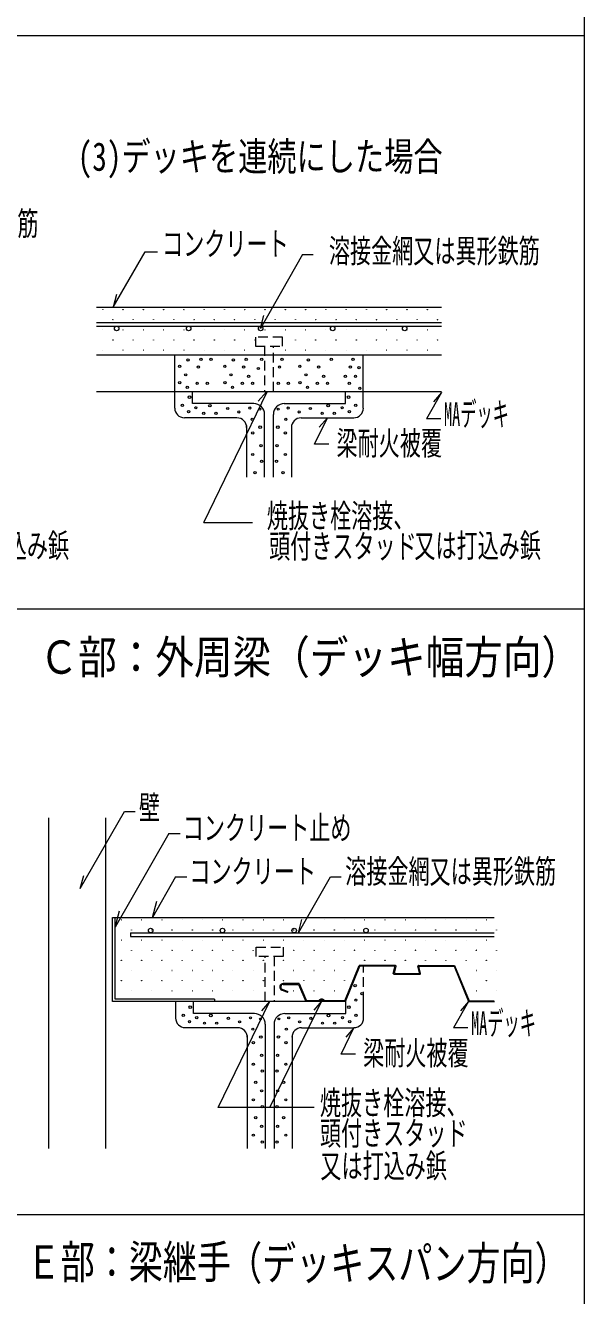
# Model space of a CAD drawing. Units: millimetres, scale not verified. Extents: x -2848 to 2848, y -2045 to 2045.
# Drawn here: x 2297 to 2848, y -821 to 433 of the extents above; entities that cross this region are included whole.
import ezdxf
from ezdxf.enums import TextEntityAlignment as Align

# ---------------------------------------------------------------- set-up
doc = ezdxf.new("R2010")
doc.units = ezdxf.units.MM
doc.header["$LTSCALE"] = 8
doc.linetypes.add('DASHED1', pattern=[1.8, 1.2, -0.6])
for name, color, linetype, lineweight in [('0-0_0', 4, 'Continuous', 9), ('0-4_16', 134, 'Continuous', 18), ('0-5_32', 4, 'Continuous', 9)]:
    doc.layers.add(name, color=color, linetype=linetype, lineweight=lineweight)
doc.layers.add('0-9_96', color=7, linetype='Continuous')
doc.styles.add('ＭＳ ゴシック', font='')
doc.styles.get('ＭＳ ゴシック').set_extended_font_data('MS Gothic')

msp = doc.modelspace()

# ---------------------------------------------------------------- linework, layer by layer
at = {"layer": '0-0_0', "color": 2, "lineweight": 18}
for p, q in [((-2848.301, 422.833), (2848.301, 422.833)), ((2367.076, 139.551), (2707.157, 139.551)), ((2367.076, 135.968), (2707.157, 135.968)), ((2707.157, 107.223), (2367.076, 107.223)), ((2367.076, 71.392), (2707.157, 71.392)), ((2400.571, -462.522), (2400.571, -466.094)), ((2400.571, -462.522), (2759.054, -462.522)), ((2400.571, -466.094), (2759.054, -466.094)), ((2611.871, -529.592), (2626.144, -494.749)), ((2612.446, -530.449), (2626.719, -495.606)), ((2661.655, -494.749), (2626.144, -494.749)), ((2660.552, -495.606), (2626.719, -495.606)), ((2659.694, -502.569), (2661.244, -496.496)), ((2660.798, -501.712), (2662.346, -495.639)), ((2685.464, -501.71), (2683.902, -495.641)), ((2684.593, -494.749), (2720.121, -494.749)), ((2686.57, -502.567), (2685.007, -496.498)), ((2685.698, -495.606), (2719.546, -495.606)), ((2719.546, -495.606), (2733.826, -530.449)), ((2720.121, -494.749), (2734.401, -529.592)), ((2566.717, -512.598), (2551.103, -512.598)), ((2551.103, -513.455), (2566.154, -513.455)), ((2566.154, -513.455), (2573.508, -530.449)), ((2566.717, -512.598), (2574.07, -529.592)), ((2660.386, -503.459), (2685.878, -503.459)), ((2661.49, -502.602), (2684.773, -502.602)), ((2555.358, -521.411), (2549.79, -519.042)), ((2550.125, -518.254), (2555.693, -520.623)), ((2555.358, -521.411), (2555.693, -520.623)), ((2612.446, -530.449), (2573.508, -530.449)), ((2611.871, -529.592), (2574.07, -529.592)), ((2733.826, -529.592), (2759.054, -529.592)), ((2733.826, -530.449), (2759.421, -530.449))]:
    msp.add_line(p, q, dxfattribs=at)
at = {"layer": '0-0_0'}
for p, q in [((2570.074, 206.758), (2580.663, 206.758)), ((2386.618, 167.326), (2383.522, 154.699)), ((2367.076, 154.699), (2707.157, 154.699)), ((2444.162, 55.11), (2444.162, 107.223)), ((2630.07, 55.11), (2630.07, 107.223)), ((2461.646, 71.392), (2612.587, 71.392)), ((2461.646, 59.66), (2461.646, 71.392)), ((2472.674, -57.802), (2535.238, 71.286)), ((2534.554, 71.286), (2526.557, 62.023)), ((2612.587, 59.66), (2612.587, 71.394)), ((2707.157, 70.535), (2692.371, 44.694)), ((2707.157, 70.535), (2699.16, 61.272)), ((2522.039, 59.66), (2461.646, 59.66)), ((2552.193, 59.66), (2612.587, 59.66)), ((2505.502, 45.564), (2453.622, 45.564)), ((2514.962, 37.899), (2514.962, -13.068)), ((2532.682, -13.068), (2532.682, 48.919)), ((2541.551, -13.068), (2541.551, 48.919)), ((2559.271, 37.899), (2559.271, -13.068)), ((2568.73, 45.564), (2620.611, 45.564)), ((2706.438, 44.694), (2692.371, 44.694)), ((2472.674, -57.796), (2520.923, -57.796)), ((2319.594, -349.133), (2319.594, -675.259)), ((2350.911, -418.866), (2394.47, -342.732)), ((2375.801, -349.133), (2375.801, -675.259)), ((2394.47, -342.732), (2404.95, -342.732)), ((2438.354, -364.474), (2385.378, -457.064)), ((2438.354, -364.474), (2449.537, -364.474)), ((2350.911, -418.866), (2354.346, -405.93)), ((2444.965, -407.436), (2422.085, -447.426)), ((2444.965, -407.436), (2456.147, -407.436)), ((2566.076, -462.522), (2597.594, -407.436)), ((2597.594, -407.436), (2608.184, -407.436)), ((2422.085, -447.426), (2426.378, -431.258)), ((2382.878, -530.449), (2382.878, -447.426)), ((2382.878, -447.426), (2759.054, -447.426)), ((2385.378, -457.064), (2389.671, -440.896)), ((2566.076, -462.522), (2569.51, -449.588)), ((2577.508, -530.449), (2382.878, -530.449)), ((2445.062, -546.676), (2445.062, -530.449)), ((2462.486, -542.142), (2462.486, -530.449)), ((2537.698, -530.449), (2529.701, -539.712)), ((2538.062, -635.015), (2589.178, -529.549)), ((2589.157, -529.592), (2581.16, -538.855)), ((2586.675, -529.549), (2588.04, -528.17)), ((2587.926, -529.549), (2589.425, -528.037)), ((2589.178, -529.549), (2590.43, -528.284)), ((2590.416, -529.549), (2591.174, -528.777)), ((2612.909, -542.142), (2612.909, -530.449)), ((2630.333, -546.676), (2630.333, -530.449)), ((2733.826, -530.449), (2719.041, -556.29)), ((2733.826, -530.449), (2725.829, -539.711)), ((2522.673, -542.142), (2462.486, -542.142)), ((2552.722, -542.142), (2612.909, -542.142)), ((2506.192, -556.19), (2454.49, -556.19)), ((2515.619, -563.827), (2515.619, -675.259)), ((2533.278, -552.844), (2533.278, -675.259)), ((2542.117, -552.844), (2542.117, -675.259)), ((2559.776, -563.827), (2559.776, -675.259)), ((2569.202, -556.19), (2620.905, -556.19)), ((2733.106, -556.29), (2719.041, -556.29))]:
    msp.add_line(p, q, dxfattribs=at)
at = {"layer": '0-0_0', "linetype": 'DASHED1'}
for p, q in [((2532.678, 116.181), (2532.678, 71.392)), ((2541.556, 71.392), (2541.556, 116.181)), ((2630.333, -530.449), (2630.333, -494.74))]:
    msp.add_line(p, q, dxfattribs=at)
at = {"layer": '0-0_0', "color": 6, "lineweight": 18}
for p, q in [((2385.378, -527.949), (2385.378, -447.426)), ((2483.476, -527.949), (2385.378, -527.949))]:
    msp.add_line(p, q, dxfattribs=at)
at = {"layer": '0-0_0', "color": 2, "linetype": 'DASHED1', "lineweight": 18}
for p, q in [((2533.274, -530.449), (2533.274, -485.814)), ((2542.121, -485.814), (2542.121, -530.449))]:
    msp.add_line(p, q, dxfattribs=at)
at = {"layer": '0-0_0'}
for points in [[(2383.522, 154.699), (2414.876, 209.498), (2426.991, 209.498)], [(2570.074, 206.758), (2528.867, 133.754), (2531.889, 146.398)], [(2596.075, 19.44), (2582.009, 19.44), (2594.67, 45.564), (2586.674, 36.301)], [(2581.75, -635.064), (2487.053, -635.064), (2537.698, -530.569)], [(2591.509, -529.542), (2591.471, -529.277), (2591.359, -529.02), (2591.177, -528.779), (2590.929, -528.562), (2590.623, -528.374), (2590.269, -528.222), (2589.877, -528.109), (2589.459, -528.04), (2589.029, -528.017), (2588.598, -528.04), (2588.18, -528.109), (2587.788, -528.222), (2587.434, -528.374), (2587.129, -528.562), (2586.881, -528.779), (2586.698, -529.02), (2586.586, -529.277), (2586.548, -529.542)], [(2622.31, -582.313), (2608.244, -582.313), (2620.905, -556.19), (2612.908, -565.452)]]:
    msp.add_lwpolyline(points, dxfattribs=at)
at = {"layer": '0-0_0', "linetype": 'DASHED1'}
msp.add_lwpolyline([(2550.433, 116.181), (2550.433, 125.138), (2523.801, 125.138), (2523.801, 116.181)], close=True, dxfattribs=at)
at = {"layer": '0-0_0', "color": 6, "lineweight": 18}
msp.add_lwpolyline([(2483.476, -527.949), (2483.476, -530.449), (2382.878, -530.449), (2382.878, -447.426), (2385.378, -447.426)], dxfattribs=at)
at = {"layer": '0-0_0', "color": 2, "linetype": 'DASHED1', "lineweight": 18}
msp.add_lwpolyline([(2524.428, -485.814), (2524.428, -476.886), (2550.968, -476.886), (2550.968, -485.814)], close=True, dxfattribs=at)
at = {"layer": '0-0_0'}
for centre in [(2373.176, 152.335), (2393.176, 152.335), (2413.176, 152.335), (2433.176, 152.335), (2453.176, 152.335), (2473.176, 152.335), (2493.176, 152.335), (2513.176, 152.335), (2533.176, 152.335), (2553.176, 152.335), (2573.176, 152.335), (2593.176, 152.335), (2613.176, 152.335), (2633.176, 152.335), (2653.176, 152.335), (2673.176, 152.335), (2693.176, 152.335), (2383.176, 142.335), (2403.176, 142.335), (2423.176, 142.335), (2443.176, 142.335), (2463.176, 142.335), (2483.176, 142.335), (2503.176, 142.335), (2523.176, 142.335), (2543.176, 142.335), (2563.176, 142.335), (2583.176, 142.335), (2603.176, 142.335), (2623.176, 142.335), (2643.176, 142.335), (2663.176, 142.335), (2683.176, 142.335), (2703.176, 142.335), (2373.176, 132.335), (2393.176, 132.335), (2413.176, 132.335), (2433.176, 132.335), (2453.176, 132.335), (2473.176, 132.335), (2493.176, 132.335), (2513.176, 132.335), (2533.176, 132.335), (2553.176, 132.335), (2573.176, 132.335), (2593.176, 132.335), (2613.176, 132.335), (2633.176, 132.335), (2653.176, 132.335), (2673.176, 132.335), (2693.176, 132.335), (2383.176, 122.335), (2403.176, 122.335), (2423.176, 122.335), (2443.176, 122.335), (2463.176, 122.335), (2483.176, 122.335), (2503.176, 122.335), (2523.176, 122.335), (2563.176, 122.335), (2583.176, 122.335), (2603.176, 122.335), (2623.176, 122.335), (2643.176, 122.335), (2663.176, 122.335), (2683.176, 122.335), (2703.176, 122.335), (2373.176, 112.335), (2393.176, 112.335), (2413.176, 112.335), (2433.176, 112.335), (2453.176, 112.335), (2473.176, 112.335), (2493.176, 112.335), (2513.176, 112.335), (2553.176, 112.335), (2573.176, 112.335), (2593.176, 112.335), (2613.176, 112.335), (2633.176, 112.335), (2653.176, 112.335), (2673.176, 112.335), (2693.176, 112.335), (2391.478, -449.79), (2411.478, -449.79), (2431.478, -449.79), (2451.478, -449.79), (2471.478, -449.79), (2491.478, -449.79), (2511.478, -449.79), (2531.478, -449.79), (2551.478, -449.79), (2571.478, -449.79), (2591.478, -449.79), (2611.478, -449.79), (2631.478, -449.79), (2651.478, -449.79), (2671.478, -449.79), (2691.478, -449.79), (2711.478, -449.79), (2731.478, -449.79), (2751.478, -449.79), (2401.478, -459.79), (2421.478, -459.79), (2441.478, -459.79), (2461.478, -459.79), (2481.478, -459.79), (2501.478, -459.79), (2521.478, -459.79), (2541.478, -459.79), (2561.478, -459.79), (2581.478, -459.79), (2601.478, -459.79), (2621.478, -459.79), (2641.478, -459.79), (2661.478, -459.79), (2681.478, -459.79), (2701.478, -459.79), (2721.478, -459.79), (2741.478, -459.79), (2761.478, -459.79), (2391.478, -469.79), (2411.478, -469.79), (2431.478, -469.79), (2451.478, -469.79), (2471.478, -469.79), (2491.478, -469.79), (2511.478, -469.79), (2531.478, -469.79), (2551.478, -469.79), (2571.478, -469.79), (2591.478, -469.79), (2611.478, -469.79), (2631.478, -469.79), (2651.478, -469.79), (2671.478, -469.79), (2691.478, -469.79), (2711.478, -469.79), (2731.478, -469.79), (2751.478, -469.79), (2401.478, -479.79), (2421.478, -479.79), (2441.478, -479.79), (2461.478, -479.79), (2481.478, -479.79), (2501.478, -479.79), (2521.478, -479.79), (2561.478, -479.79), (2581.478, -479.79), (2601.478, -479.79), (2621.478, -479.79), (2641.478, -479.79), (2661.478, -479.79), (2681.478, -479.79), (2701.478, -479.79), (2721.478, -479.79), (2741.478, -479.79), (2761.478, -479.79), (2391.478, -489.79), (2401.478, -499.79), (2411.478, -489.79), (2421.478, -499.79), (2431.478, -489.79), (2441.478, -499.79), (2451.478, -489.79), (2461.478, -499.79), (2471.478, -489.79), (2481.478, -499.79), (2491.478, -489.79), (2501.478, -499.79), (2511.478, -489.79), (2521.478, -499.79), (2531.478, -489.79), (2551.478, -489.79), (2561.478, -499.79), (2571.478, -489.79), (2581.478, -499.79), (2591.478, -489.79), (2601.478, -499.79), (2611.478, -489.79), (2631.478, -489.79), (2651.478, -489.79), (2671.478, -489.79), (2691.478, -489.79), (2711.478, -489.79), (2731.478, -489.79), (2741.478, -499.79), (2751.478, -489.79), (2761.478, -499.79), (2391.478, -509.79), (2411.478, -509.79), (2431.478, -509.79), (2451.478, -509.79), (2471.478, -509.79), (2491.478, -509.79), (2511.478, -509.79), (2531.478, -509.79), (2551.478, -509.79), (2571.478, -509.79), (2591.478, -509.79), (2611.478, -509.79), (2751.478, -509.79), (2401.478, -519.79), (2421.478, -519.79), (2441.478, -519.79), (2461.478, -519.79), (2481.478, -519.79), (2501.478, -519.79), (2521.478, -519.79), (2561.478, -519.79), (2581.478, -519.79), (2601.478, -519.79), (2741.478, -519.79), (2761.478, -519.79)]:
    msp.add_circle(centre, 0.1, dxfattribs=at)
at = {"layer": '0-0_0', "color": 2, "lineweight": 18}
for centre, radius, start, end in [((2660.552, -496.319), 0.714, 345.688, 90), ((2661.655, -495.462), 0.714, 345.688, 90), ((2684.593, -495.462), 0.714, 90, 194.44), ((2685.698, -496.319), 0.714, 90, 194.439), ((2551.103, -515.954), 3.356, 90, 246.954), ((2551.103, -515.954), 2.499, 90, 246.954), ((2660.386, -502.745), 0.714, 165.688, 270), ((2661.49, -501.888), 0.714, 165.688, 270), ((2684.773, -501.888), 0.714, 270, 14.44), ((2685.878, -502.745), 0.714, 270, 14.439)]:
    msp.add_arc(centre, radius, start, end, dxfattribs=at)
for centre, major_axis in [((2386.83, 133.754), (2.239, 0)), ((2457.849, 133.754), (2.239, 0)), ((2528.867, 133.754), (2.239, 0)), ((2599.885, 133.754), (2.239, 0)), ((2670.903, 133.754), (2.239, 0)), ((2420.387, -460.316), (2.232, 0)), ((2491.162, -460.316), (2.232, 0)), ((2561.938, -460.316), (2.232, 0)), ((2632.712, -460.316), (2.232, 0))]:
    msp.add_ellipse(centre, major_axis=major_axis, ratio=0.991012, dxfattribs=at)
at = {"layer": '0-0_0'}
for centre, major_axis in [((2457.338, 102.722), (1.16, 0)), ((2469.945, 103.374), (1.16, 0)), ((2479.945, 103.374), (1.16, 0)), ((2501.962, 102.722), (1.16, 0)), ((2514.569, 103.374), (1.16, 0)), ((2529.945, 103.374), (1.16, 0)), ((2549.945, 103.374), (1.16, 0)), ((2575.898, 102.722), (1.16, 0)), ((2598.505, 103.374), (1.16, 0)), ((2619.945, 103.374), (1.16, 0)), ((2448.899, 96.469), (1.1, 0)), ((2454.917, 87.974), (1.1, 0)), ((2467.401, 95.694), (1.1, 0)), ((2493.524, 96.469), (1.1, 0)), ((2499.541, 87.974), (1.1, 0)), ((2512.025, 95.694), (1.1, 0)), ((2526.627, 94.23), (1.16, 0)), ((2547.401, 95.694), (1.1, 0)), ((2567.46, 96.469), (1.1, 0)), ((2573.477, 87.974), (1.1, 0)), ((2585.961, 95.694), (1.1, 0)), ((2617.401, 95.694), (1.1, 0)), ((2625.864, 94.935), (1.16, 0)), ((2449.019, 80.13), (1.16, 0)), ((2456.465, 75.716), (1.1, 0)), ((2466.242, 79.537), (1.1, 0)), ((2476.242, 79.537), (1.1, 0)), ((2493.644, 80.13), (1.16, 0)), ((2501.089, 75.716), (1.1, 0)), ((2510.866, 79.537), (1.1, 0)), ((2517.014, 86.498), (1.1, 0)), ((2520.866, 79.537), (1.1, 0)), ((2546.242, 79.537), (1.1, 0)), ((2556.242, 79.537), (1.1, 0)), ((2567.58, 80.13), (1.16, 0)), ((2575.025, 75.716), (1.1, 0)), ((2584.802, 79.537), (1.1, 0)), ((2590.95, 86.498), (1.1, 0)), ((2594.802, 79.537), (1.1, 0)), ((2612.39, 86.498), (1.1, 0)), ((2616.242, 79.537), (1.1, 0)), ((2622.39, 86.498), (1.1, 0)), ((2626.692, 74.68), (1.1, 0)), ((2458.603, 65.874), (1.297, 0)), ((2615.63, 65.874), (1.297, 0)), ((2451.664, 57.835), (1.16, 0)), ((2457.832, 51.611), (1.1, 0)), ((2464.985, 55.501), (1.069, 0)), ((2472.738, 50.055), (1.07, 0)), ((2478.864, 57.576), (1.297, 0)), ((2484.774, 50.055), (1.07, 0)), ((2496.339, 54.722), (1.1, 0)), ((2507.391, 51.351), (1.069, 0)), ((2518.185, 55.242), (1.07, 0)), ((2527.951, 54.204), (0.935, 0)), ((2546.282, 54.204), (0.935, 0)), ((2556.048, 55.242), (1.07, 0)), ((2566.842, 51.351), (1.069, 0)), ((2577.894, 54.722), (1.1, 0)), ((2589.459, 50.055), (1.07, 0)), ((2595.37, 57.576), (1.297, 0)), ((2601.496, 50.055), (1.07, 0)), ((2609.248, 55.501), (1.069, 0)), ((2616.402, 51.611), (1.1, 0)), ((2622.57, 57.835), (1.16, 0)), ((2520.498, 44.09), (1.07, 0)), ((2553.735, 44.09), (1.07, 0)), ((2521.012, 30.605), (1.16, 0)), ((2528.466, 36.311), (1.297, 0)), ((2545.769, 36.311), (1.297, 0)), ((2553.222, 30.605), (1.16, 0)), ((2529.235, 18.157), (1.07, 0)), ((2544.997, 18.157), (1.07, 0)), ((2521.012, 9.34), (1.038, 0)), ((2529.75, 2.598), (1.16, 0)), ((2544.483, 2.598), (1.16, 0)), ((2553.222, 9.34), (1.038, 0)), ((2523.325, -8.554), (1.16, 0)), ((2550.908, -8.554), (1.16, 0)), ((2621.926, -514.767), (1.292, 0)), ((2628.842, -522.779), (1.156, 0)), ((2459.454, -535.949), (1.292, 0)), ((2615.942, -535.949), (1.292, 0)), ((2622.694, -528.982), (1.097, 0)), ((2452.538, -543.961), (1.156, 0)), ((2458.684, -550.163), (1.097, 0)), ((2465.814, -546.287), (1.066, 0)), ((2473.539, -551.714), (1.066, 0)), ((2479.645, -544.218), (1.292, 0)), ((2485.535, -551.714), (1.066, 0)), ((2497.06, -547.062), (1.096, 0)), ((2508.074, -550.422), (1.066, 0)), ((2518.831, -546.545), (1.066, 0)), ((2528.563, -547.578), (0.932, 0)), ((2546.831, -547.578), (0.932, 0)), ((2556.565, -546.545), (1.066, 0)), ((2567.321, -550.422), (1.066, 0)), ((2578.334, -547.062), (1.096, 0)), ((2589.86, -551.714), (1.066, 0)), ((2595.751, -544.218), (1.292, 0)), ((2601.855, -551.714), (1.066, 0)), ((2609.581, -546.287), (1.066, 0)), ((2616.71, -550.163), (1.097, 0)), ((2622.857, -543.961), (1.156, 0)), ((2521.136, -557.658), (1.066, 0)), ((2554.259, -557.658), (1.066, 0)), ((2521.648, -571.098), (1.156, 0)), ((2529.076, -565.411), (1.292, 0)), ((2546.32, -565.411), (1.292, 0)), ((2553.747, -571.098), (1.156, 0)), ((2529.844, -583.502), (1.066, 0)), ((2545.551, -583.502), (1.066, 0)), ((2521.648, -592.29), (1.034, 0)), ((2530.356, -599.009), (1.156, 0)), ((2545.039, -599.009), (1.156, 0)), ((2553.747, -592.29), (1.034, 0)), ((2523.954, -610.122), (1.156, 0)), ((2551.442, -610.122), (1.156, 0)), ((2521.648, -627.29), (1.034, 0)), ((2529.844, -618.502), (1.066, 0)), ((2545.551, -618.502), (1.066, 0)), ((2553.747, -627.29), (1.034, 0)), ((2530.356, -634.009), (1.156, 0)), ((2545.039, -634.009), (1.156, 0)), ((2523.954, -645.122), (1.156, 0)), ((2551.442, -645.122), (1.156, 0)), ((2521.648, -662.29), (1.034, 0)), ((2529.844, -653.502), (1.066, 0)), ((2545.551, -653.502), (1.066, 0)), ((2553.747, -662.29), (1.034, 0)), ((2530.356, -669.009), (1.156, 0)), ((2545.039, -669.009), (1.156, 0))]:
    msp.add_ellipse(centre, major_axis=major_axis, ratio=0.991012, dxfattribs=at)
for centre, major_axis, start_param, end_param in [((2453.622, 55.11), (9.546, 0), 3.14159265, 4.71237153), ((2522.039, 48.919), (10.738, 0), 0, 1.57079633), ((2552.193, 48.919), (10.738, 0), 1.57079633, 3.14159265), ((2620.611, 55.11), (9.546, 0), 4.71237153, 6.28318531), ((2505.502, 36.018), (9.546, 0), 0, 1.57079633), ((2568.73, 36.018), (9.546, 0), 1.57079633, 3.14159265), ((2454.49, -546.676), (9.513, 0), 3.14159265, 4.71237153), ((2522.673, -552.844), (10.702, 0), 0, 1.57079633), ((2552.722, -552.844), (10.702, 0), 1.57079633, 3.14159265), ((2620.905, -546.676), (9.513, 0), 4.71237153, 6.28318531), ((2506.192, -565.702), (9.513, 0), 0, 1.57079633), ((2569.202, -565.702), (9.513, 0), 1.57079633, 3.14159265)]:
    msp.add_ellipse(centre, major_axis=major_axis, ratio=0.991012, start_param=start_param, end_param=end_param, dxfattribs=at)
at = {"layer": '0-4_16', "color": 7}
msp.add_line((2848.301, -2044.544), (2848.301, 2044.544), dxfattribs=at)
at = {"layer": '0-5_32', "color": 2, "lineweight": 18}
for p, q in [((2848.301, -143.387), (1284.224, -143.387)), ((-53.403, -740.508), (2848.301, -740.508))]:
    msp.add_line(p, q, dxfattribs=at)

# ---------------------------------------------------------------- texts
at = {"layer": '0-0_0', "color": 7, "style": 'ＭＳ ゴシック', "width": 0.75}
for s, p in [('Ｅ部：梁継手', (2298.07, -813.611)), ('（デッキスパン方向）', (2496.708, -814.804))]:
    msp.add_text(s, height=32.84, dxfattribs=at).set_placement(p, align=Align.BOTTOM_LEFT)
at = {"layer": '0-9_96', "style": 'ＭＳ ゴシック'}
for s, height, width, p in [('(3)デッキを連続にした場合', 28.15, 0.75, (2348.421, 280.866)), ('溶接金網又は異形鉄筋', 23.46, 0.65, (2101.738, 218.53)), ('コンクリート', 23.46, 0.65, (2431.69, 198.61)), ('溶接金網又は異形鉄筋', 23.46, 0.65, (2596.166, 191.492)), ('MAデッキ', 23.46, 0.5, (2709.709, 30.484)), ('梁耐火被覆', 23.46, 0.65, (2603.694, 1.79)), ('焼抜き栓溶接、', 23.46, 0.65, (2534.937, -69.909)), ('又は打込み鋲', 23.46, 0.65, (2215.131, -99.254)), ('頭付きスタッド', 23.46, 0.65, (2537.144, -99.918)), ('又は打込み鋲', 23.46, 0.65, (2680.454, -99.254)), ('Ｃ部：外周梁（デッキ幅方向）', 32.84, 0.85, (2310.792, -216.844)), ('壁', 23.46, 0.65, (2408.779, -357.636)), ('コンクリート止め', 23.46, 0.65, (2451.988, -377.734)), ('コンクリート', 23.46, 0.65, (2458.598, -420.696)), ('溶接金網又は異形鉄筋', 23.46, 0.65, (2612.256, -420.716)), ('MAデッキ', 23.46, 0.5, (2736.378, -570.5)), ('梁耐火被覆', 23.46, 0.65, (2629.929, -599.963)), ('焼抜き栓溶接、', 23.46, 0.65, (2587.291, -649.055)), ('頭付きスタッド', 23.46, 0.65, (2587.291, -679.118)), ('又は打込み鋲', 23.46, 0.65, (2587.765, -711.279))]:
    msp.add_text(s, height=height, dxfattribs=dict(at, width=width)).set_placement(p, align=Align.BOTTOM_LEFT)

doc.saveas('drawing.dxf')
